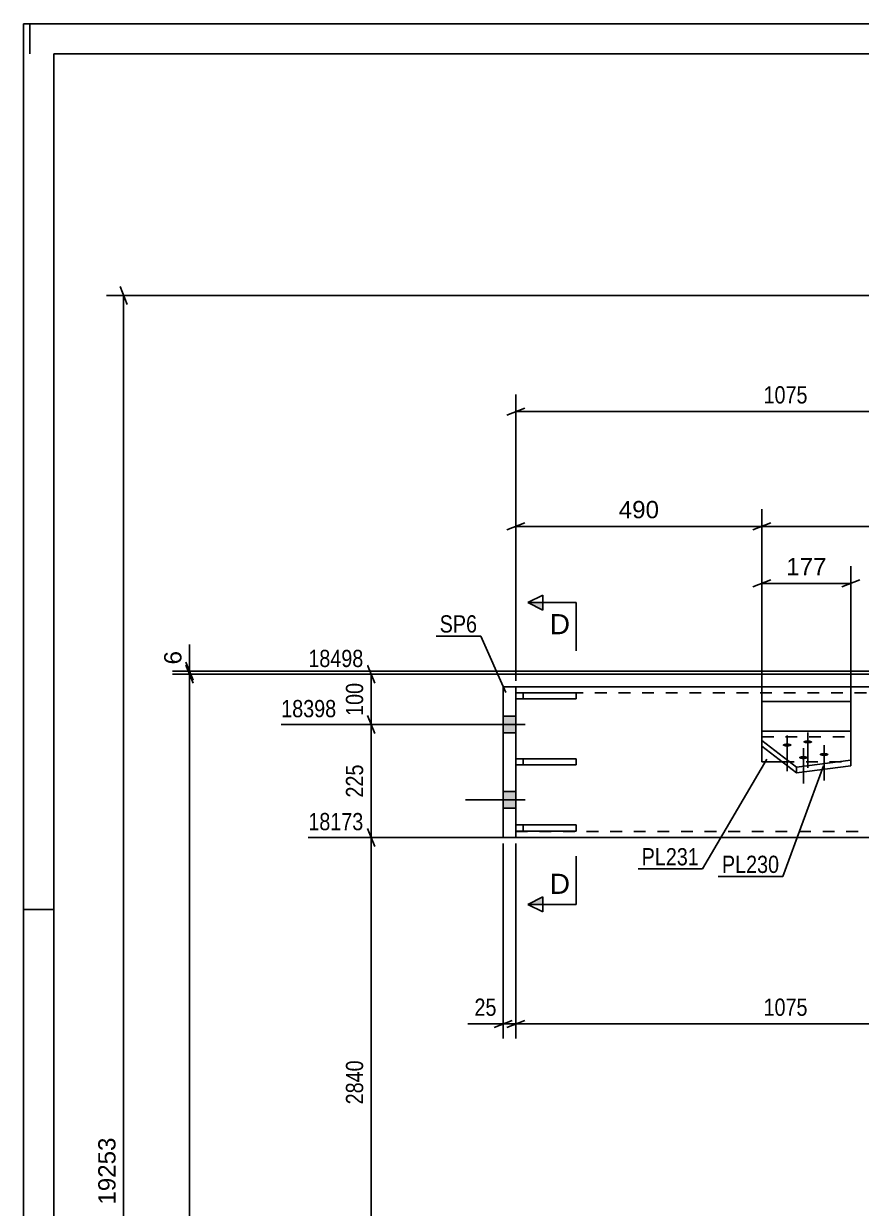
# Model space of a CAD drawing. Header units: millimetres. Extents: x -213 to 628, y -260 to 334.
# Drawn here: x -213 to -73.9, y 137.1 to 333.6 of the extents above; entities that cross this region are included whole.
import ezdxf

# ---------------------------------------------------------------- set-up
doc = ezdxf.new("R2010")
doc.units = ezdxf.units.MM
doc.linetypes.add('DXK_LINE_DOT2', pattern=[3.9198, 1.9599, -1.9599])
doc.styles.add('Arial', font='ARIAL.TTF', dxfattribs={"height": 0.2})
doc.styles.add('Arial Narrow', font='ARIALN.TTF', dxfattribs={"height": 0.2})

# ---------------------------------------------------------------- blocks, each defined once
blk = doc.blocks.new('Unknown-284856391-1134')
at = {"color": 5, "linetype": 'Continuous'}
for p, q in [((628.03, 333.65), (-212.97, 333.65)), ((-212.97, 333.65), (-212.97, -260.35)), ((-211.97, 328.65), (-211.97, 333.65)), ((623.03, 328.65), (-207.97, 328.65)), ((-207.97, 328.65), (-207.97, -255.35)), ((-207.97, 186.65), (-212.97, 186.65))]:
    blk.add_line(p, q, dxfattribs=at)
blk = doc.blocks.new('Bolt-284856391-2752 - 2558')
at = {"linetype": 'Continuous'}
for points in [[(-133.33, 218.72), (-133.33, 215.97), (-131.25, 215.97), (-131.25, 218.72)], [(-133.33, 218.72), (-133.33, 215.97), (-131.25, 215.97), (-131.25, 218.72)], [(-133.33, 206.22), (-133.33, 203.47), (-131.25, 203.47), (-131.25, 206.22)], [(-133.33, 206.22), (-133.33, 203.47), (-131.25, 203.47), (-131.25, 206.22)]]:
    blk.add_hatch(color=1, dxfattribs=at).paths.add_polyline_path(points)
at = {"color": 1, "linetype": 'Continuous'}
for p, q in [((-131.25, 218.72), (-133.33, 218.72)), ((-131.25, 218.72), (-133.33, 218.72)), ((-129.67, 217.35), (-139.58, 217.35)), ((-129.67, 217.35), (-139.58, 217.35)), ((-131.25, 215.97), (-133.33, 215.97)), ((-131.25, 215.97), (-133.33, 215.97)), ((-129.67, 204.85), (-139.58, 204.85)), ((-129.67, 204.85), (-139.58, 204.85)), ((-131.25, 206.22), (-133.33, 206.22)), ((-131.25, 206.22), (-133.33, 206.22)), ((-131.25, 203.47), (-133.33, 203.47)), ((-131.25, 203.47), (-133.33, 203.47))]:
    blk.add_line(p, q, dxfattribs=at)
blk = doc.blocks.new('Part-284856391-2564 - 2558')
at = {"color": 2, "linetype": 'Continuous'}
for p, q in [((-133.33, 223.6), (-133.33, 198.6)), ((-131.25, 223.6), (-133.33, 223.6)), ((-131.25, 198.6), (-131.25, 223.6)), ((-133.33, 198.6), (-131.25, 198.6))]:
    blk.add_line(p, q, dxfattribs=at)
blk = doc.blocks.new('Part-284856391-2739 - 2558')
at = {"color": 2, "linetype": 'Continuous'}
for p, q in [((-131.25, 222.59), (-121.25, 222.59)), ((-131.25, 222.59), (-131.25, 221.59)), ((-121.25, 222.59), (-121.25, 221.59)), ((-131.25, 221.59), (-121.25, 221.59))]:
    blk.add_line(p, q, dxfattribs=at)
at = {"color": 7, "linetype": 'DXK_LINE_DOT2'}
blk.add_line((-130, 221.59), (-130, 222.59), dxfattribs=at)
blk = doc.blocks.new('Part-284856391-2636 - 2558')
at = {"color": 2, "linetype": 'Continuous'}
for p, q in [((-41.67, 223.6), (-131.25, 223.6)), ((-131.25, 198.6), (-41.67, 198.6))]:
    blk.add_line(p, q, dxfattribs=at)
at = {"color": 7, "linetype": 'DXK_LINE_DOT2'}
for p, q in [((-131.25, 223.6), (-131.25, 198.6)), ((-41.67, 222.6), (-131.25, 222.6)), ((-41.67, 198.6), (-41.67, 223.6)), ((-131.25, 199.6), (-41.67, 199.6))]:
    blk.add_line(p, q, dxfattribs=at)
blk = doc.blocks.new('Part-284856391-2832 - 2558')
at = {"color": 2, "linetype": 'Continuous'}
for p, q in [((-90.38, 221.14), (-75.62, 221.14)), ((-90.38, 221.14), (-90.38, 216.22)), ((-75.62, 221.14), (-75.62, 216.22)), ((-90.38, 213.77), (-90.38, 211.14)), ((-90.38, 211.14), (-86.98, 211.14))]:
    blk.add_line(p, q, dxfattribs=at)
at = {"color": 7, "linetype": 'DXK_LINE_DOT2'}
for p, q in [((-90.38, 216.22), (-90.38, 213.77)), ((-75.62, 216.22), (-75.62, 211.14)), ((-86.98, 211.14), (-75.62, 211.14))]:
    blk.add_line(p, q, dxfattribs=at)
blk = doc.blocks.new('Part-284856391-2734 - 2558')
at = {"color": 7, "linetype": 'DXK_LINE_DOT2'}
for p, q in [((-121.25, 200.67), (-131.25, 200.67)), ((-131.25, 200.67), (-131.25, 199.67)), ((-130, 200.67), (-130, 199.67)), ((-121.25, 199.67), (-121.25, 200.67)), ((-131.25, 199.67), (-121.25, 199.67))]:
    blk.add_line(p, q, dxfattribs=at)
blk = doc.blocks.new('Part-284856391-2735 - 2558')
at = {"color": 7, "linetype": 'DXK_LINE_DOT2'}
for p, q in [((-121.25, 211.63), (-131.25, 211.63)), ((-131.25, 211.63), (-131.25, 210.63)), ((-131.25, 210.63), (-121.25, 210.63)), ((-130, 210.63), (-130, 211.63)), ((-121.25, 210.63), (-121.25, 211.63))]:
    blk.add_line(p, q, dxfattribs=at)
blk = doc.blocks.new('Part-284856391-2736 - 2558')
at = {"color": 7, "linetype": 'DXK_LINE_DOT2'}
for p, q in [((-121.25, 222.59), (-131.25, 222.59)), ((-131.25, 222.59), (-131.25, 221.59)), ((-130, 222.59), (-130, 221.59)), ((-121.25, 221.59), (-121.25, 222.59)), ((-131.25, 221.59), (-121.25, 221.59))]:
    blk.add_line(p, q, dxfattribs=at)
blk = doc.blocks.new('Part-284856391-2737 - 2558')
at = {"color": 2, "linetype": 'Continuous'}
for p, q in [((-131.25, 200.67), (-121.25, 200.67)), ((-131.25, 200.67), (-131.25, 199.67)), ((-121.25, 200.67), (-121.25, 199.67)), ((-131.25, 199.67), (-121.25, 199.67))]:
    blk.add_line(p, q, dxfattribs=at)
at = {"color": 7, "linetype": 'DXK_LINE_DOT2'}
blk.add_line((-130, 199.67), (-130, 200.67), dxfattribs=at)
blk = doc.blocks.new('Part-284856391-2738 - 2558')
at = {"color": 2, "linetype": 'Continuous'}
for p, q in [((-131.25, 211.63), (-121.25, 211.63)), ((-131.25, 211.63), (-131.25, 210.63)), ((-131.25, 210.63), (-121.25, 210.63)), ((-121.25, 211.63), (-121.25, 210.63))]:
    blk.add_line(p, q, dxfattribs=at)
at = {"color": 7, "linetype": 'DXK_LINE_DOT2'}
blk.add_line((-130, 210.63), (-130, 211.63), dxfattribs=at)
blk = doc.blocks.new('Part-284856391-2819 - 2558')
at = {"color": 2, "linetype": 'Continuous'}
for p, q in [((-75.62, 216.22), (-90.38, 216.22)), ((-90.38, 216.22), (-90.38, 213.77)), ((-90.38, 214.71), (-84.64, 210.28)), ((-75.62, 216.22), (-75.62, 210.5)), ((-84.64, 209.34), (-90.38, 213.77)), ((-84.64, 210.28), (-75.62, 211.44)), ((-75.62, 210.5), (-84.64, 209.34)), ((-84.64, 210.28), (-84.64, 209.34))]:
    blk.add_line(p, q, dxfattribs=at)
at = {"color": 7, "linetype": 'DXK_LINE_DOT2'}
blk.add_line((-90.38, 215.28), (-75.62, 215.28), dxfattribs=at)
blk = doc.blocks.new('Bolt-284856391-2827 - 2558')
at = {"linetype": 'Continuous'}
for points in [[(-82.76, 214.19), (-82.92, 214.2), (-83.07, 214.22), (-83.2, 214.24), (-83.32, 214.28), (-83.41, 214.33), (-83.48, 214.38), (-83.51, 214.43), (-83.51, 214.49), (-83.48, 214.54), (-83.41, 214.59), (-83.32, 214.64), (-83.2, 214.68), (-83.07, 214.71), (-82.92, 214.72), (-82.76, 214.73), (-82.61, 214.72), (-82.46, 214.71), (-82.32, 214.68), (-82.21, 214.64), (-82.11, 214.59), (-82.05, 214.54), (-82.02, 214.49), (-82.02, 214.43), (-82.05, 214.38), (-82.11, 214.33), (-82.21, 214.28), (-82.32, 214.24), (-82.46, 214.22), (-82.61, 214.2)], [(-86.19, 213.67), (-86.35, 213.68), (-86.5, 213.69), (-86.63, 213.72), (-86.75, 213.76), (-86.84, 213.81), (-86.91, 213.86), (-86.94, 213.91), (-86.94, 213.97), (-86.91, 214.02), (-86.84, 214.08), (-86.75, 214.12), (-86.63, 214.16), (-86.5, 214.19), (-86.35, 214.2), (-86.19, 214.21), (-86.04, 214.2), (-85.89, 214.19), (-85.75, 214.16), (-85.63, 214.12), (-85.54, 214.08), (-85.48, 214.02), (-85.45, 213.97), (-85.45, 213.91), (-85.48, 213.86), (-85.54, 213.81), (-85.63, 213.76), (-85.75, 213.72), (-85.89, 213.69), (-86.04, 213.68)], [(-80.06, 212.1), (-80.22, 212.11), (-80.37, 212.13), (-80.5, 212.15), (-80.62, 212.19), (-80.71, 212.24), (-80.78, 212.29), (-80.81, 212.35), (-80.81, 212.4), (-80.78, 212.46), (-80.71, 212.51), (-80.62, 212.56), (-80.5, 212.6), (-80.37, 212.63), (-80.22, 212.64), (-80.06, 212.65), (-79.91, 212.64), (-79.76, 212.63), (-79.62, 212.6), (-79.5, 212.56), (-79.41, 212.51), (-79.35, 212.46), (-79.32, 212.4), (-79.32, 212.35), (-79.35, 212.29), (-79.41, 212.24), (-79.5, 212.19), (-79.62, 212.15), (-79.76, 212.13), (-79.91, 212.11)], [(-83.49, 211.58), (-83.65, 211.59), (-83.8, 211.6), (-83.93, 211.63), (-84.05, 211.67), (-84.14, 211.72), (-84.2, 211.77), (-84.24, 211.83), (-84.24, 211.89), (-84.2, 211.94), (-84.14, 211.99), (-84.05, 212.04), (-83.93, 212.08), (-83.8, 212.11), (-83.65, 212.13), (-83.49, 212.13), (-83.33, 212.13), (-83.18, 212.11), (-83.05, 212.08), (-82.93, 212.04), (-82.84, 211.99), (-82.78, 211.94), (-82.74, 211.89), (-82.74, 211.83), (-82.78, 211.77), (-82.84, 211.72), (-82.93, 211.67), (-83.05, 211.63), (-83.18, 211.6), (-83.33, 211.59)]]:
    blk.add_hatch(color=1, dxfattribs=at).paths.add_polyline_path(points)
at = {"color": 1, "linetype": 'Continuous'}
for p, q in [((-86.19, 215.51), (-86.19, 209.63)), ((-82.76, 216.03), (-82.76, 210.15)), ((-83.49, 213.42), (-83.49, 207.55)), ((-80.06, 213.94), (-80.06, 208.07))]:
    blk.add_line(p, q, dxfattribs=at)
blk = doc.blocks.new('StraightDimension-284856391-3244 - 2558')
at = {"color": 7, "linetype": 'Continuous'}
for p, q in [((-155.85, 227.18), (-154.65, 224.18)), ((-42.67, 225.68), (-165.7, 225.68)), ((-155.25, 217.35), (-155.25, 225.68)), ((-154.65, 215.85), (-155.85, 218.85)), ((-137.16, 217.35), (-170.2, 217.35))]:
    blk.add_line(p, q, dxfattribs=at)
at = {"color": 0, "linetype": 'Continuous'}
blk.add_wipeout([(-155.95, 226.28), (-155.95, 230.48), (-166.3, 230.48), (-166.3, 226.28)], dxfattribs=at)
at = {"color": 0}
blk.add_wipeout([(-156, 224.86), (-160.2, 224.86), (-160.2, 218.17), (-156, 218.17)], dxfattribs=at)
at = {"color": 3, "linetype": 'Continuous', "style": 'Arial Narrow'}
blk.add_text('18498', height=2.863, dxfattribs=at).set_placement((-165.7, 226.88))
at = {"color": 3, "style": 'Arial Narrow'}
blk.add_text('100', height=2.863, rotation=90.0002, dxfattribs=at).set_placement((-156.6, 218.77))
blk = doc.blocks.new('StraightDimension-284856391-3262 - 2558')
at = {"color": 7, "linetype": 'Continuous'}
for p, q in [((-132.25, 198.6), (-165.7, 198.6)), ((-154.65, 197.1), (-155.85, 200.1)), ((-155.25, 117.33), (-155.25, 198.6)), ((-155.85, 118.83), (-154.65, 115.83)), ((-137.24, 117.33), (-165.7, 117.33))]:
    blk.add_line(p, q, dxfattribs=at)
at = {"color": 0, "linetype": 'Continuous'}
blk.add_wipeout([(-155.95, 199.2), (-155.95, 203.4), (-166.3, 203.4), (-166.3, 199.2)], dxfattribs=at)
at = {"color": 0}
blk.add_wipeout([(-156, 162.22), (-160.2, 162.22), (-160.2, 153.71), (-156, 153.71)], dxfattribs=at)
at = {"color": 3, "linetype": 'Continuous', "style": 'Arial Narrow'}
blk.add_text('18173', height=2.863, dxfattribs=at).set_placement((-165.7, 199.8))
at = {"color": 3, "style": 'Arial Narrow'}
blk.add_text('2840', height=2.863, rotation=90.0002, dxfattribs=at).set_placement((-156.6, 154.31))
blk = doc.blocks.new('StraightDimension-284856391-3147 - 2558')
at = {"color": 7, "linetype": 'Continuous'}
for p, q in [((-131.25, 224.6), (-131.25, 253.08)), ((-90.38, 222.14), (-90.38, 253.08)), ((-129.75, 250.83), (-132.75, 249.63)), ((-131.25, 250.23), (-90.38, 250.23)), ((-91.88, 249.63), (-88.88, 250.83))]:
    blk.add_line(p, q, dxfattribs=at)
at = {"color": 0}
blk.add_wipeout([(-106.88, 250.98), (-106.88, 255.18), (-114.75, 255.18), (-114.75, 250.98)], dxfattribs=at)
at = {"color": 3, "style": 'Arial'}
blk.add_text('490', height=2.865, dxfattribs=at).set_placement((-114.15, 251.58))
blk = doc.blocks.new('StraightDimension-284856391-3153 - 2558')
at = {"color": 7, "linetype": 'Continuous'}
for p, q in [((-90.38, 222.14), (-90.38, 253.08)), ((-41.67, 226.68), (-41.67, 253.08)), ((-88.88, 250.83), (-91.88, 249.63)), ((-90.38, 250.23), (-41.67, 250.23)), ((-43.17, 249.63), (-40.17, 250.83))]:
    blk.add_line(p, q, dxfattribs=at)
at = {"color": 0}
blk.add_wipeout([(-62.09, 250.98), (-62.09, 255.18), (-69.96, 255.18), (-69.96, 250.98)], dxfattribs=at)
at = {"color": 3, "style": 'Arial'}
blk.add_text('585', height=2.865, dxfattribs=at).set_placement((-69.36, 251.58))
blk = doc.blocks.new('StraightDimension-284856391-3254 - 2558')
at = {"color": 7, "linetype": 'Continuous'}
for p, q in [((-154.65, 215.85), (-155.85, 218.85)), ((-137.16, 217.35), (-170.2, 217.35)), ((-155.25, 198.6), (-155.25, 217.35)), ((-132.25, 198.6), (-165.7, 198.6)), ((-155.85, 200.1), (-154.65, 197.1))]:
    blk.add_line(p, q, dxfattribs=at)
at = {"color": 0, "linetype": 'Continuous'}
blk.add_wipeout([(-160.45, 217.95), (-160.45, 222.15), (-170.8, 222.15), (-170.8, 217.95)], dxfattribs=at)
at = {"color": 0}
blk.add_wipeout([(-156, 211.31), (-160.2, 211.31), (-160.2, 204.63), (-156, 204.63)], dxfattribs=at)
at = {"color": 3, "linetype": 'Continuous', "style": 'Arial Narrow'}
blk.add_text('18398', height=2.863, dxfattribs=at).set_placement((-170.2, 218.55))
at = {"color": 3, "style": 'Arial Narrow'}
blk.add_text('225', height=2.863, rotation=90.0002, dxfattribs=at).set_placement((-156.6, 205.23))
blk = doc.blocks.new('StraightDimension-284856391-9761 - 2558')
at = {"color": 7, "linetype": 'Continuous'}
for p, q in [((-42.25, 226.18), (-188.27, 226.18)), ((-186.02, 227.68), (-184.82, 224.68)), ((-184.82, 224.18), (-186.02, 227.18)), ((-185.42, 225.68), (-185.42, 226.18)), ((-42.67, 225.68), (-188.27, 225.68))]:
    blk.add_line(p, q, dxfattribs=at)
at = {"color": 0}
blk.add_wipeout([(-186.17, 230.13), (-190.37, 230.13), (-190.37, 226.71), (-186.17, 226.71)], dxfattribs=at)
at = {"color": 7, "linetype": 'Continuous'}
blk.add_line((-185.42, 226.18), (-185.42, 230.65), dxfattribs=at)
blk.add_line((-185.42, 226.18), (-185.42, 230.65), dxfattribs=at)
at = {"color": 3, "style": 'Arial'}
blk.add_text('6', height=2.87, rotation=90.0002, dxfattribs=at).set_placement((-186.77, 227.31))
blk = doc.blocks.new('StraightDimension-284856391-9762 - 2558')
at = {"color": 7, "linetype": 'Continuous'}
for p, q in [((-184.82, 224.18), (-186.02, 227.18)), ((-42.67, 225.68), (-188.27, 225.68)), ((-185.42, 0.58), (-185.42, 225.68))]:
    blk.add_line(p, q, dxfattribs=at)
blk = doc.blocks.new('StraightDimension-284856391-9792 - 2558')
at = {"color": 7, "linetype": 'Continuous'}
for p, q in [((-195.77, 287.04), (-196.97, 290.04)), ((-4.75, 288.54), (-199.22, 288.54)), ((-196.37, -2.08), (-196.37, 288.54))]:
    blk.add_line(p, q, dxfattribs=at)
at = {"color": 0}
blk.add_wipeout([(-197.12, 149.39), (-201.32, 149.39), (-201.32, 137.07), (-197.12, 137.07)], dxfattribs=at)
at = {"color": 3, "style": 'Arial'}
blk.add_text('19253', height=2.865, rotation=90.0002, dxfattribs=at).set_placement((-197.72, 137.67))
blk = doc.blocks.new('StraightDimension-284856391-9852 - 2558')
at = {"color": 7, "linetype": 'Continuous'}
for p, q in [((-90.38, 220.62), (-90.38, 243.62)), ((-75.62, 220.62), (-75.62, 243.62)), ((-88.88, 241.37), (-91.88, 240.17)), ((-90.38, 240.77), (-75.62, 240.77)), ((-77.12, 240.17), (-74.12, 241.37))]:
    blk.add_line(p, q, dxfattribs=at)
at = {"color": 0}
blk.add_wipeout([(-79.07, 241.52), (-79.07, 245.72), (-86.94, 245.72), (-86.94, 241.52)], dxfattribs=at)
at = {"color": 3, "style": 'Arial'}
blk.add_text('177', height=2.865, dxfattribs=at).set_placement((-86.34, 242.12))
blk = doc.blocks.new('StraightDimension-284856391-9911 - 2558')
at = {"color": 7, "linetype": 'Continuous'}
for p, q in [((-131.25, 197.6), (-131.25, 165.25)), ((-41.67, 197.6), (-41.67, 165.25)), ((-129.75, 168.25), (-132.75, 167.05)), ((-131.25, 167.65), (-41.67, 167.65)), ((-43.17, 167.05), (-40.17, 168.25))]:
    blk.add_line(p, q, dxfattribs=at)
at = {"color": 0}
blk.add_wipeout([(-82.2, 168.4), (-82.2, 172.6), (-90.71, 172.6), (-90.71, 168.4)], dxfattribs=at)
at = {"color": 3, "style": 'Arial Narrow'}
blk.add_text('1075', height=2.863, dxfattribs=at).set_placement((-90.11, 169))
blk = doc.blocks.new('StraightDimension-284856391-9912 - 2558')
at = {"color": 7, "linetype": 'Continuous'}
for p, q in [((-133.33, 197.6), (-133.33, 165.25)), ((-131.25, 197.6), (-131.25, 165.25)), ((-134.83, 167.05), (-131.83, 168.25)), ((-133.33, 167.65), (-131.25, 167.65)), ((-129.75, 168.25), (-132.75, 167.05))]:
    blk.add_line(p, q, dxfattribs=at)
at = {"color": 0}
blk.add_wipeout([(-133.86, 168.4), (-133.86, 172.6), (-138.71, 172.6), (-138.71, 168.4)], dxfattribs=at)
at = {"color": 7, "linetype": 'Continuous'}
blk.add_line((-133.33, 167.65), (-139.24, 167.65), dxfattribs=at)
blk.add_line((-133.33, 167.65), (-139.24, 167.65), dxfattribs=at)
at = {"color": 3, "style": 'Arial Narrow'}
blk.add_text('25', height=2.863, dxfattribs=at).set_placement((-138.11, 169))
blk = doc.blocks.new('StraightDimension-284856391-10053 - 2558')
at = {"color": 7, "linetype": 'Continuous'}
for p, q in [((-131.25, 224.6), (-131.25, 272.12)), ((-41.67, 226.68), (-41.67, 272.12)), ((-129.75, 269.87), (-132.75, 268.67)), ((-43.17, 268.67), (-40.17, 269.87)), ((-131.25, 269.27), (-41.67, 269.27))]:
    blk.add_line(p, q, dxfattribs=at)
at = {"color": 0}
blk.add_wipeout([(-82.2, 270.02), (-82.2, 274.22), (-90.71, 274.22), (-90.71, 270.02)], dxfattribs=at)
at = {"color": 3, "style": 'Arial Narrow'}
blk.add_text('1075', height=2.863, dxfattribs=at).set_placement((-90.11, 270.62))
blk = doc.blocks.new('Mark-284856391-2560 - 2558')
at = {"color": 0}
blk.add_wipeout([(-137.68, 232.61), (-137.68, 235.61), (-143.89, 235.61), (-143.89, 232.61)], dxfattribs=at)
blk.add_wipeout([(-137.68, 232.61), (-137.68, 235.61), (-143.89, 235.61), (-143.89, 232.61)], dxfattribs=at)
at = {"color": 30, "linetype": 'Continuous'}
for p in [(-144.49, 232.01), (-132.91, 222.68)]:
    blk.add_line(p, (-137.08, 232.01), dxfattribs=at)
at = {"color": 3, "style": 'Arial Narrow'}
blk.add_text('SP6', height=2.863, dxfattribs=at).set_placement((-143.89, 232.61))
blk = doc.blocks.new('SectionMark-284856391-11876 - 2558')
at = {"linetype": 'Continuous'}
for points in [[(-126.75, 237.58), (-126.75, 236.33), (-129.25, 237.58)], [(-126.75, 188.74), (-126.75, 187.49), (-129.25, 187.49)]]:
    blk.add_hatch(color=6, dxfattribs=at).paths.add_polyline_path(points)
at = {"color": 6, "linetype": 'Continuous'}
for p, q in [((-129.25, 237.58), (-126.75, 238.83)), ((-126.75, 236.33), (-126.75, 238.83)), ((-121.25, 237.58), (-129.25, 237.58)), ((-129.25, 237.58), (-126.75, 236.33)), ((-121.25, 237.58), (-121.25, 229.58)), ((-121.25, 187.49), (-121.25, 195.49)), ((-129.25, 187.49), (-126.75, 188.74)), ((-126.75, 188.74), (-126.75, 186.24)), ((-121.25, 187.49), (-129.25, 187.49)), ((-126.75, 186.24), (-129.25, 187.49))]:
    blk.add_line(p, q, dxfattribs=at)
at = {"color": 0, "linetype": 'Continuous'}
for points in [[(-122.25, 232.33), (-122.25, 235.83), (-125.62, 235.83), (-125.62, 232.33)], [(-122.25, 189.24), (-122.25, 192.74), (-125.62, 192.74), (-125.62, 189.24)]]:
    blk.add_wipeout(points, dxfattribs=at)
at = {"color": 3, "linetype": 'Continuous', "style": 'Arial'}
for p in [(-125.62, 232.33), (-125.62, 189.24)]:
    blk.add_text('D', height=3.34, dxfattribs=at).set_placement(p)
blk = doc.blocks.new('Mark-284856391-2815 - 2558')
at = {"color": 0}
blk.add_wipeout([(-87.52, 192.71), (-87.52, 195.71), (-97.02, 195.71), (-97.02, 192.71)], dxfattribs=at)
blk.add_wipeout([(-87.52, 192.71), (-87.52, 195.71), (-97.02, 195.71), (-97.02, 192.71)], dxfattribs=at)
at = {"color": 30, "linetype": 'Continuous'}
for p in [(-80.13, 210.5), (-97.62, 192.11)]:
    blk.add_line(p, (-86.92, 192.11), dxfattribs=at)
at = {"color": 3, "style": 'Arial Narrow'}
blk.add_text('PL230', height=2.863, dxfattribs=at).set_placement((-97.02, 192.71))
blk = doc.blocks.new('Mark-284856391-2828 - 2558')
at = {"color": 0}
blk.add_wipeout([(-100.85, 193.97), (-100.85, 196.97), (-110.35, 196.97), (-110.35, 193.97)], dxfattribs=at)
blk.add_wipeout([(-100.85, 193.97), (-100.85, 196.97), (-110.35, 196.97), (-110.35, 193.97)], dxfattribs=at)
at = {"color": 30, "linetype": 'Continuous'}
for p in [(-89.54, 211.62), (-110.95, 193.37)]:
    blk.add_line(p, (-100.25, 193.37), dxfattribs=at)
at = {"color": 3, "style": 'Arial Narrow'}
blk.add_text('PL231', height=2.863, dxfattribs=at).set_placement((-110.35, 193.97))

msp = doc.modelspace()

# ---------------------------------------------------------------- block references
for name in ['Unknown-284856391-1134', 'Part-284856391-2564 - 2558', 'Part-284856391-2636 - 2558', 'Part-284856391-2739 - 2558', 'Part-284856391-2736 - 2558', 'Part-284856391-2832 - 2558', 'Bolt-284856391-2752 - 2558', 'Part-284856391-2819 - 2558', 'Bolt-284856391-2827 - 2558', 'Part-284856391-2735 - 2558', 'Part-284856391-2738 - 2558', 'Part-284856391-2734 - 2558', 'Part-284856391-2737 - 2558']:
    msp.add_blockref(name, (0, 0))

# ---------------------------------------------------------------- next in the draw order: block references
for name in ['StraightDimension-284856391-3244 - 2558', 'StraightDimension-284856391-3262 - 2558']:
    msp.add_blockref(name, (0, 0))

# ---------------------------------------------------------------- next in the draw order: block references
msp.add_blockref('StraightDimension-284856391-3147 - 2558', (0, 0))

# ---------------------------------------------------------------- next in the draw order: block references
for name in ['StraightDimension-284856391-3153 - 2558', 'StraightDimension-284856391-3254 - 2558']:
    msp.add_blockref(name, (0, 0))

# ---------------------------------------------------------------- next in the draw order: block references
msp.add_blockref('StraightDimension-284856391-9761 - 2558', (0, 0))

# ---------------------------------------------------------------- next in the draw order: block references
msp.add_blockref('StraightDimension-284856391-9762 - 2558', (0, 0))

# ---------------------------------------------------------------- next in the draw order: block references
msp.add_blockref('StraightDimension-284856391-9792 - 2558', (0, 0))

# ---------------------------------------------------------------- next in the draw order: block references
for name in ['StraightDimension-284856391-9852 - 2558', 'StraightDimension-284856391-9911 - 2558']:
    msp.add_blockref(name, (0, 0))

# ---------------------------------------------------------------- next in the draw order: block references
for name in ['StraightDimension-284856391-10053 - 2558', 'Mark-284856391-2815 - 2558', 'StraightDimension-284856391-9912 - 2558']:
    msp.add_blockref(name, (0, 0))

# ---------------------------------------------------------------- next in the draw order: block references
for name in ['SectionMark-284856391-11876 - 2558', 'Mark-284856391-2560 - 2558', 'Mark-284856391-2828 - 2558']:
    msp.add_blockref(name, (0, 0))

doc.saveas('drawing.dxf')
